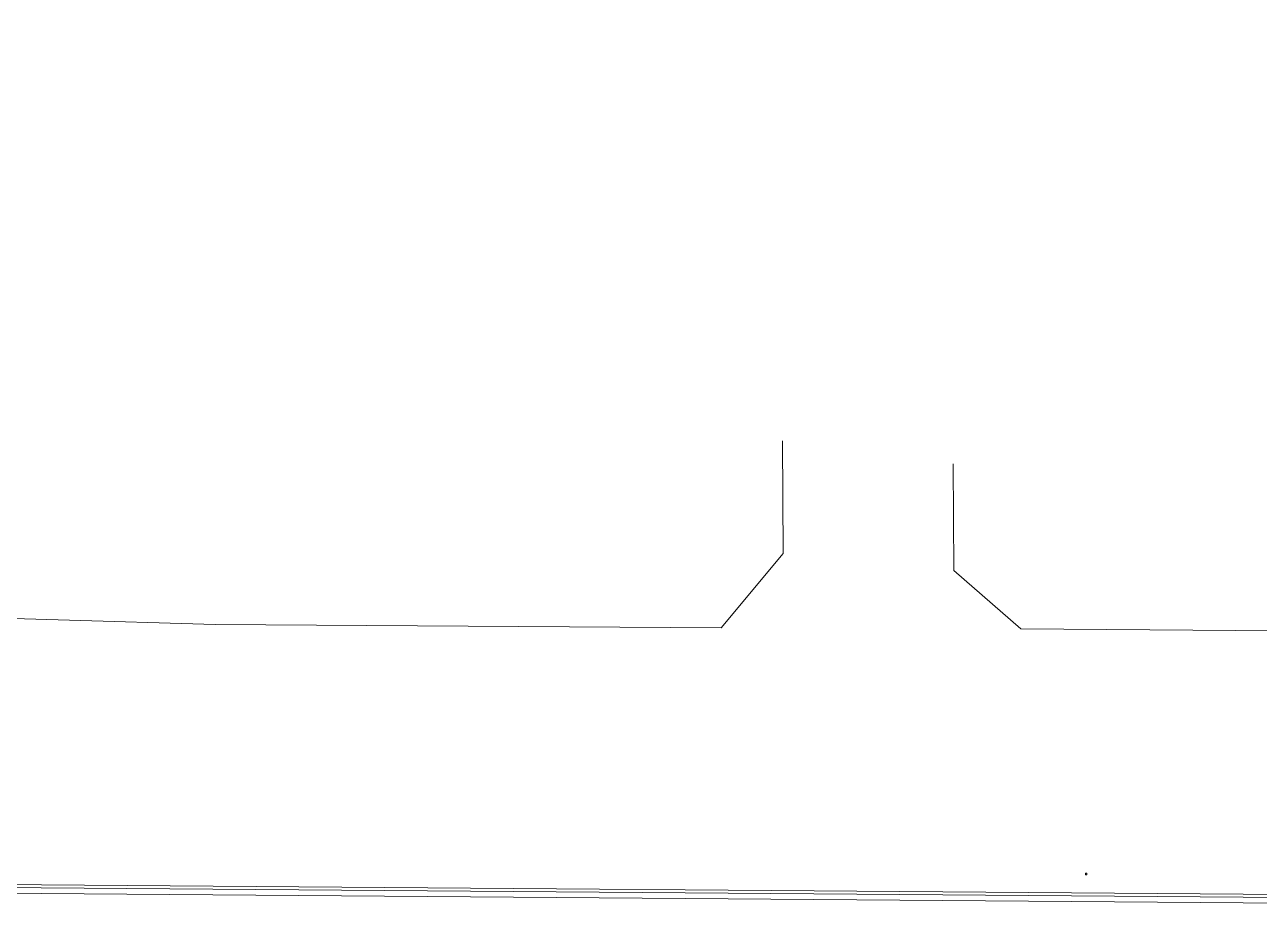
# Model space of a CAD drawing. Header units: millimetres. Extents: x 214 to 1190, y -192 to 1092.
# Drawn here: x 1015.45 to 1058.12, y 96.58 to 127.15 of the extents above; entities that cross this region are included whole.
import ezdxf

# ---------------------------------------------------------------- set-up
doc = ezdxf.new("R2010")
doc.units = ezdxf.units.MM
doc.layers.add('I-ARQ', color=8, linetype='Continuous', lineweight=0)

# ---------------------------------------------------------------- blocks, each defined once
blk = doc.blocks.new('CERCA')
at = {"layer": 'I-ARQ'}
blk.add_lwpolyline([(-0.025, 0), (0.025, 0), (0.025, -0.06), (-0.025, -0.06)], close=True, dxfattribs=at)

msp = doc.modelspace()

# ---------------------------------------------------------------- linework, layer by layer
at = {"layer": 'I-ARQ'}
for p, q in [((1008.952, 97.384), (1085.147, 96.781)), ((1009.036, 97.483), (1085.159, 96.881)), ((1008.784, 97.185), (1085.122, 96.581))]:
    msp.add_line(p, q, dxfattribs=at)
for points in [[(1002.707, 127.146), (1002.572, 115.586), (1002.666, 109.669), (1004.259, 107.967), (1005.752, 106.901), (1022.041, 106.416), (1039.527, 106.301), (1041.661, 108.875), (1041.64, 112.764)], [(1047.54, 111.969), (1047.561, 108.289), (1049.875, 106.276), (1058.793, 106.202), (1067.882, 106.165), (1084.717, 105.913), (1128.56, 105.633)]]:
    msp.add_lwpolyline(points, dxfattribs=at)

# ---------------------------------------------------------------- block references
at = {"layer": 'I-ARQ', "rotation": 180.0001156863291}
msp.add_blockref('CERCA', (1052.139, 97.768), dxfattribs=at)

doc.saveas('drawing.dxf')
